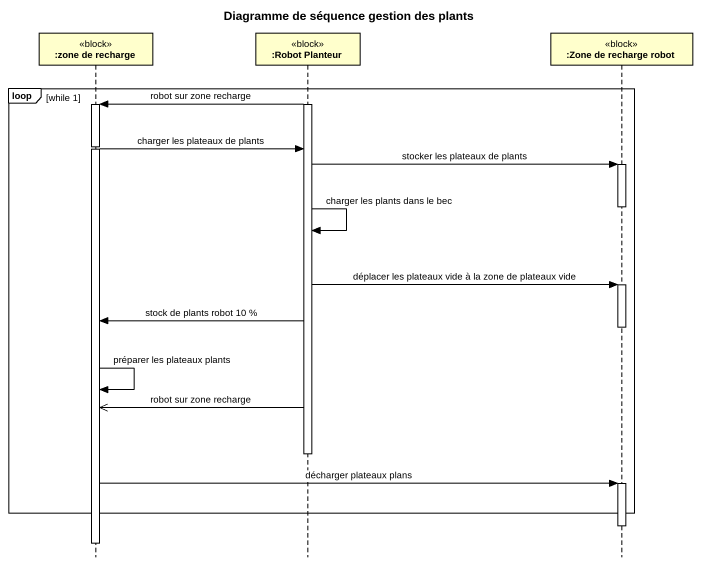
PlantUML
@startuml
title Diagramme de séquence gestion des plants
hide footbox
participant ":zone de recharge" as zone_de_recharge <<block>>
participant ":Robot Planteur" as Robot_Planteur <<block>>
participant ":Zone de recharge robot" as Zone_de_recharge_robot <<block>>

loop while 1
  activate Robot_Planteur
  Robot_Planteur -> zone_de_recharge : robot sur zone recharge
  activate zone_de_recharge
  zone_de_recharge -> Robot_Planteur : charger les plateaux de plants
  Robot_Planteur -> Zone_de_recharge_robot : stocker les plateaux de plants
  activate Zone_de_recharge_robot
  deactivate Zone_de_recharge_robot
  Robot_Planteur -> Robot_Planteur : charger les plants dans le bec
  Robot_Planteur -> Zone_de_recharge_robot : déplacer les plateaux vide à la zone de plateaux vide
  activate Zone_de_recharge_robot
  Robot_Planteur -> zone_de_recharge : stock de plants robot 10 %
  deactivate Zone_de_recharge_robot
  zone_de_recharge -> zone_de_recharge : préparer les plateaux plants
  Robot_Planteur ->> zone_de_recharge : robot sur zone recharge
  deactivate Robot_Planteur
  zone_de_recharge -> Zone_de_recharge_robot : décharger plateaux plans
  activate Zone_de_recharge_robot
end
deactivate Zone_de_recharge_robot
deactivate zone_de_recharge
@enduml
